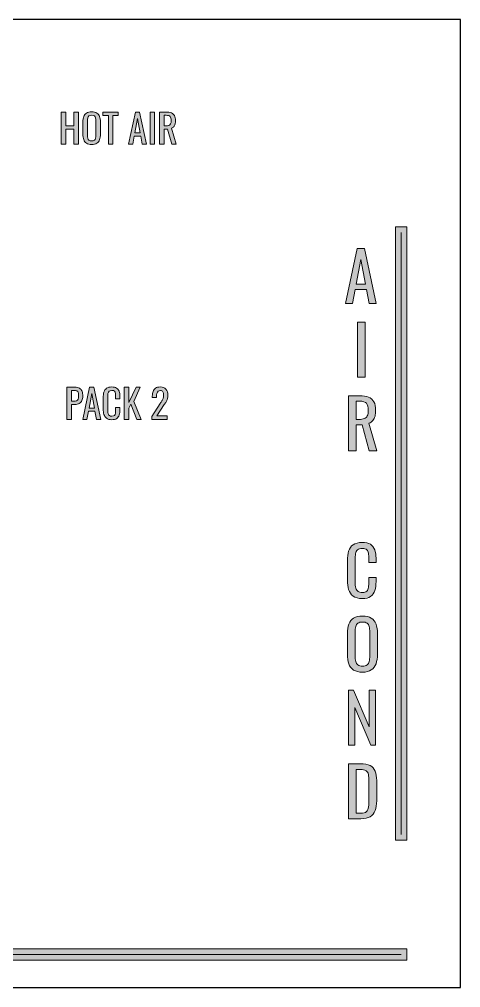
# Model space of a CAD drawing. Header units: inches. Extents: x 63 to 550, y 310 to 482.
# Drawn here: x 472.3 to 550.3, y 310.5 to 481.5 of the extents above; entities that cross this region are included whole.
import ezdxf

# ---------------------------------------------------------------- set-up
doc = ezdxf.new("R2010")
doc.units = ezdxf.units.IN
doc.header["$MEASUREMENT"] = 0
for name, color, linetype in [('Air Cond_Holes v2_0', 7, 'Continuous'), ('LINES', 7, 'Continuous'), ('TEXT', 7, 'Continuous')]:
    doc.layers.add(name, color=color, linetype=linetype)

# ---------------------------------------------------------------- blocks, each defined once
blk = doc.blocks.new('block 118')
at = {"layer": 'Air Cond_Holes v2_0', "color": 7, "lineweight": 25}
blk.add_lwpolyline([(550.25, 481.5), (62.75, 481.5)], dxfattribs=at)
blk = doc.blocks.new('block 120')
at = {"layer": 'Air Cond_Holes v2_0', "color": 7, "lineweight": 25}
blk.add_lwpolyline([(550.25, 310.5), (550.25, 481.5)], dxfattribs=at)
blk = doc.blocks.new('block 126')
at = {"layer": 'Air Cond_Holes v2_0', "color": 7, "lineweight": 25}
blk.add_lwpolyline([(62.75, 310.5), (550.25, 310.5)], dxfattribs=at)
blk = doc.blocks.new('block 181')
at = {"layer": 'LINES'}
h = blk.add_hatch(color=7, dxfattribs=at)
h.dxf.hatch_style = 2
h.paths.add_polyline_path([(540.75, 336.57), (538.75, 336.57), (538.75, 444.86), (540.75, 444.86)])
at = {"layer": 'LINES', "lineweight": 0}
for points in [[(540.75, 336.57), (538.75, 336.57), (538.75, 444.86), (540.75, 444.86), (540.75, 336.57)], [(539.75, 443.86), (539.75, 337.57)]]:
    blk.add_lwpolyline(points, dxfattribs=at)
blk = doc.blocks.new('block 182')
at = {"layer": 'LINES'}
h = blk.add_hatch(color=7, dxfattribs=at)
h.dxf.hatch_style = 2
h.paths.add_polyline_path([(540.75, 315.38), (72.25, 315.38), (72.25, 317.38), (540.75, 317.38)])
at = {"layer": 'LINES', "lineweight": 0}
for points in [[(540.75, 315.38), (72.25, 315.38), (72.25, 317.38), (540.75, 317.38), (540.75, 315.38)], [(73.25, 316.38), (539.75, 316.38)]]:
    blk.add_lwpolyline(points, dxfattribs=at)
blk = doc.blocks.new('block 185')
at = {"layer": 'TEXT'}
h = blk.add_hatch(color=7, dxfattribs=at)
h.dxf.hatch_style = 2
h.paths.add_polyline_path([(529.89, 431.32), (531.96, 441.04), (533.27, 441.04), (535.34, 431.32), (534.06, 431.32), (533.62, 433.77), (531.63, 433.77), (531.17, 431.32)])
h.paths.add_polyline_path([(531.81, 434.74), (533.43, 434.74), (532.62, 439.12)])
h = blk.add_hatch(color=7, dxfattribs=at)
h.dxf.hatch_style = 2
h.paths.add_polyline_path([(532.03, 418.32), (532.03, 428.04), (533.36, 428.04), (533.36, 418.32)])
h = blk.add_hatch(color=7, dxfattribs=at)
h.dxf.hatch_style = 2
edge = h.paths.add_edge_path()
edge.add_spline(control_points=[(530.42, 405.32), (530.42, 405.32), (530.42, 415.04), (530.42, 415.04), (530.42, 415.04), (532.38, 415.04), (532.38, 415.04), (533.03, 415.04), (533.56, 414.95), (533.99, 414.78), (534.41, 414.61), (534.72, 414.33), (534.93, 413.95), (535.13, 413.57), (535.23, 413.07), (535.23, 412.46), (535.23, 412.08), (535.19, 411.74), (535.12, 411.43), (535.04, 411.12), (534.91, 410.86), (534.73, 410.65), (534.55, 410.44), (534.32, 410.29), (534.04, 410.19), (534.04, 410.19), (535.42, 405.32), (535.42, 405.32), (535.42, 405.32), (534.11, 405.32), (534.11, 405.32), (534.11, 405.32), (532.83, 409.88), (532.83, 409.88), (532.83, 409.88), (531.78, 409.88), (531.78, 409.88), (531.78, 409.88), (531.78, 405.32), (531.78, 405.32), (531.78, 405.32), (530.42, 405.32), (530.42, 405.32)], knot_values=[0, 0, 0, 0, 1, 1, 1, 2, 2, 2, 3, 3, 3, 4, 4, 4, 5, 5, 5, 6, 6, 6, 7, 7, 7, 8, 8, 8, 9, 9, 9, 10, 10, 10, 11, 11, 11, 12, 12, 12, 13, 13, 13, 14, 14, 14, 14], degree=3, periodic=0)
edge = h.paths.add_edge_path()
edge.add_spline(control_points=[(531.78, 410.85), (531.78, 410.85), (532.29, 410.85), (532.29, 410.85), (532.68, 410.85), (532.99, 410.9), (533.23, 410.99), (533.47, 411.09), (533.65, 411.25), (533.76, 411.49), (533.87, 411.72), (533.93, 412.04), (533.93, 412.46), (533.93, 413.03), (533.82, 413.44), (533.62, 413.69), (533.41, 413.94), (533, 414.07), (532.38, 414.07), (532.38, 414.07), (531.78, 414.07), (531.78, 414.07), (531.78, 414.07), (531.78, 410.85), (531.78, 410.85)], knot_values=[0, 0, 0, 0, 1, 1, 1, 2, 2, 2, 3, 3, 3, 4, 4, 4, 5, 5, 5, 6, 6, 6, 7, 7, 7, 8, 8, 8, 8], degree=3, periodic=0)
h = blk.add_hatch(color=7, dxfattribs=at)
h.dxf.hatch_style = 2
edge = h.paths.add_edge_path()
edge.add_spline(control_points=[(532.86, 379.21), (532.17, 379.21), (531.64, 379.35), (531.26, 379.64), (530.88, 379.93), (530.61, 380.32), (530.46, 380.81), (530.32, 381.29), (530.24, 381.84), (530.24, 382.44), (530.24, 382.44), (530.24, 385.87), (530.24, 385.87), (530.24, 386.53), (530.32, 387.1), (530.46, 387.59), (530.61, 388.07), (530.88, 388.45), (531.26, 388.72), (531.64, 388.99), (532.17, 389.12), (532.86, 389.12), (533.47, 389.12), (533.95, 389.01), (534.3, 388.79), (534.66, 388.56), (534.92, 388.24), (535.07, 387.83), (535.23, 387.41), (535.31, 386.91), (535.31, 386.33), (535.31, 386.33), (535.31, 385.56), (535.31, 385.56), (535.31, 385.56), (534.02, 385.56), (534.02, 385.56), (534.02, 385.56), (534.02, 386.24), (534.02, 386.24), (534.02, 386.6), (534, 386.92), (533.97, 387.2), (533.93, 387.47), (533.83, 387.69), (533.67, 387.84), (533.51, 387.99), (533.25, 388.07), (532.87, 388.07), (532.49, 388.07), (532.21, 387.98), (532.03, 387.82), (531.85, 387.66), (531.74, 387.42), (531.69, 387.12), (531.64, 386.82), (531.61, 386.47), (531.61, 386.07), (531.61, 386.07), (531.61, 382.22), (531.61, 382.22), (531.61, 381.73), (531.65, 381.35), (531.73, 381.06), (531.81, 380.78), (531.94, 380.58), (532.13, 380.46), (532.31, 380.34), (532.56, 380.28), (532.87, 380.28), (533.24, 380.28), (533.5, 380.36), (533.66, 380.52), (533.82, 380.69), (533.92, 380.91), (533.96, 381.2), (534, 381.49), (534.02, 381.83), (534.02, 382.21), (534.02, 382.21), (534.02, 382.93), (534.02, 382.93), (534.02, 382.93), (535.31, 382.93), (535.31, 382.93), (535.31, 382.93), (535.31, 382.21), (535.31, 382.21), (535.31, 381.62), (535.23, 381.1), (535.09, 380.64), (534.95, 380.19), (534.7, 379.84), (534.35, 379.59), (533.99, 379.34), (533.5, 379.21), (532.86, 379.21)], knot_values=[0, 0, 0, 0, 1, 1, 1, 2, 2, 2, 3, 3, 3, 4, 4, 4, 5, 5, 5, 6, 6, 6, 7, 7, 7, 8, 8, 8, 9, 9, 9, 10, 10, 10, 11, 11, 11, 12, 12, 12, 13, 13, 13, 14, 14, 14, 15, 15, 15, 16, 16, 16, 17, 17, 17, 18, 18, 18, 19, 19, 19, 20, 20, 20, 21, 21, 21, 22, 22, 22, 23, 23, 23, 24, 24, 24, 25, 25, 25, 26, 26, 26, 27, 27, 27, 28, 28, 28, 29, 29, 29, 30, 30, 30, 31, 31, 31, 32, 32, 32, 32], degree=3, periodic=0)
h = blk.add_hatch(color=7, dxfattribs=at)
h.dxf.hatch_style = 2
edge = h.paths.add_edge_path()
edge.add_spline(control_points=[(532.91, 366.21), (532.25, 366.21), (531.73, 366.34), (531.33, 366.59), (530.94, 366.85), (530.66, 367.22), (530.5, 367.69), (530.33, 368.17), (530.24, 368.73), (530.24, 369.37), (530.24, 369.37), (530.24, 373.05), (530.24, 373.05), (530.24, 373.69), (530.33, 374.24), (530.5, 374.7), (530.67, 375.16), (530.95, 375.51), (531.34, 375.76), (531.73, 376), (532.25, 376.12), (532.91, 376.12), (533.56, 376.12), (534.08, 376), (534.47, 375.75), (534.85, 375.5), (535.13, 375.15), (535.3, 374.69), (535.47, 374.24), (535.56, 373.69), (535.56, 373.05), (535.56, 373.05), (535.56, 369.35), (535.56, 369.35), (535.56, 368.72), (535.47, 368.17), (535.3, 367.7), (535.13, 367.23), (534.85, 366.86), (534.47, 366.6), (534.08, 366.34), (533.56, 366.21), (532.91, 366.21)], knot_values=[0, 0, 0, 0, 1, 1, 1, 2, 2, 2, 3, 3, 3, 4, 4, 4, 5, 5, 5, 6, 6, 6, 7, 7, 7, 8, 8, 8, 9, 9, 9, 10, 10, 10, 11, 11, 11, 12, 12, 12, 13, 13, 13, 14, 14, 14, 14], degree=3, periodic=0)
edge = h.paths.add_edge_path()
edge.add_spline(control_points=[(532.91, 367.28), (533.27, 367.28), (533.54, 367.35), (533.72, 367.5), (533.91, 367.65), (534.03, 367.86), (534.09, 368.12), (534.16, 368.39), (534.19, 368.71), (534.19, 369.07), (534.19, 369.07), (534.19, 373.33), (534.19, 373.33), (534.19, 373.69), (534.16, 374), (534.09, 374.26), (534.03, 374.52), (533.91, 374.72), (533.72, 374.86), (533.54, 375), (533.27, 375.07), (532.91, 375.07), (532.55, 375.07), (532.27, 375), (532.08, 374.86), (531.9, 374.72), (531.77, 374.52), (531.71, 374.26), (531.64, 374), (531.61, 373.69), (531.61, 373.33), (531.61, 373.33), (531.61, 369.07), (531.61, 369.07), (531.61, 368.71), (531.64, 368.39), (531.71, 368.12), (531.77, 367.86), (531.9, 367.65), (532.08, 367.5), (532.27, 367.35), (532.55, 367.28), (532.91, 367.28)], knot_values=[0, 0, 0, 0, 1, 1, 1, 2, 2, 2, 3, 3, 3, 4, 4, 4, 5, 5, 5, 6, 6, 6, 7, 7, 7, 8, 8, 8, 9, 9, 9, 10, 10, 10, 11, 11, 11, 12, 12, 12, 13, 13, 13, 14, 14, 14, 14], degree=3, periodic=0)
h = blk.add_hatch(color=7, dxfattribs=at)
h.dxf.hatch_style = 2
h.paths.add_polyline_path([(530.42, 353.32), (530.42, 363.04), (531.35, 363.04), (534.11, 356.58), (534.11, 363.04), (535.23, 363.04), (535.23, 353.32), (534.37, 353.32), (531.58, 359.96), (531.58, 353.32)])
h = blk.add_hatch(color=7, dxfattribs=at)
h.dxf.hatch_style = 2
edge = h.paths.add_edge_path()
edge.add_spline(control_points=[(530.42, 340.32), (530.42, 340.32), (530.42, 350.04), (530.42, 350.04), (530.42, 350.04), (532.54, 350.04), (532.54, 350.04), (533.25, 350.04), (533.83, 349.93), (534.25, 349.71), (534.67, 349.49), (534.96, 349.16), (535.14, 348.72), (535.33, 348.28), (535.42, 347.73), (535.42, 347.07), (535.42, 347.07), (535.42, 343.5), (535.42, 343.5), (535.42, 342.81), (535.33, 342.23), (535.14, 341.76), (534.96, 341.29), (534.67, 340.93), (534.27, 340.68), (533.86, 340.44), (533.32, 340.32), (532.64, 340.32), (532.64, 340.32), (530.42, 340.32), (530.42, 340.32)], knot_values=[0, 0, 0, 0, 1, 1, 1, 2, 2, 2, 3, 3, 3, 4, 4, 4, 5, 5, 5, 6, 6, 6, 7, 7, 7, 8, 8, 8, 9, 9, 9, 10, 10, 10, 10], degree=3, periodic=0)
edge = h.paths.add_edge_path()
edge.add_spline(control_points=[(531.78, 341.29), (531.78, 341.29), (532.55, 341.29), (532.55, 341.29), (533.04, 341.29), (533.39, 341.39), (533.6, 341.58), (533.81, 341.77), (533.94, 342.05), (533.98, 342.42), (534.02, 342.79), (534.05, 343.23), (534.05, 343.75), (534.05, 343.75), (534.05, 346.91), (534.05, 346.91), (534.05, 347.41), (534.01, 347.82), (533.95, 348.13), (533.89, 348.44), (533.75, 348.67), (533.53, 348.81), (533.31, 348.96), (532.97, 349.03), (532.51, 349.03), (532.51, 349.03), (531.78, 349.03), (531.78, 349.03), (531.78, 349.03), (531.78, 341.29), (531.78, 341.29)], knot_values=[0, 0, 0, 0, 1, 1, 1, 2, 2, 2, 3, 3, 3, 4, 4, 4, 5, 5, 5, 6, 6, 6, 7, 7, 7, 8, 8, 8, 9, 9, 9, 10, 10, 10, 10], degree=3, periodic=0)
at = {"layer": 'TEXT', "lineweight": 0}
for points in [[(529.89, 431.32), (531.96, 441.04), (533.27, 441.04), (535.34, 431.32), (534.06, 431.32), (533.62, 433.77), (531.63, 433.77), (531.17, 431.32), (529.89, 431.32)], [(531.81, 434.74), (533.43, 434.74), (532.62, 439.12), (531.81, 434.74)], [(532.03, 418.32), (532.03, 428.04), (533.36, 428.04), (533.36, 418.32), (532.03, 418.32)], [(530.42, 353.32), (530.42, 363.04), (531.35, 363.04), (534.11, 356.58), (534.11, 363.04), (535.23, 363.04), (535.23, 353.32), (534.37, 353.32), (531.58, 359.96), (531.58, 353.32), (530.42, 353.32)]]:
    blk.add_lwpolyline(points, dxfattribs=at)
for points, knots in [([(530.42, 405.32), (530.42, 405.32), (530.42, 415.04), (530.42, 415.04), (530.42, 415.04), (532.38, 415.04), (532.38, 415.04), (533.03, 415.04), (533.56, 414.95), (533.99, 414.78), (534.41, 414.61), (534.72, 414.33), (534.93, 413.95), (535.13, 413.57), (535.23, 413.07), (535.23, 412.46), (535.23, 412.08), (535.19, 411.74), (535.12, 411.43), (535.04, 411.12), (534.91, 410.86), (534.73, 410.65), (534.55, 410.44), (534.32, 410.29), (534.04, 410.19), (534.04, 410.19), (535.42, 405.32), (535.42, 405.32), (535.42, 405.32), (534.11, 405.32), (534.11, 405.32), (534.11, 405.32), (532.83, 409.88), (532.83, 409.88), (532.83, 409.88), (531.78, 409.88), (531.78, 409.88), (531.78, 409.88), (531.78, 405.32), (531.78, 405.32), (531.78, 405.32), (530.42, 405.32), (530.42, 405.32)], [0, 0, 0, 0, 1, 1, 1, 2, 2, 2, 3, 3, 3, 4, 4, 4, 5, 5, 5, 6, 6, 6, 7, 7, 7, 8, 8, 8, 9, 9, 9, 10, 10, 10, 11, 11, 11, 12, 12, 12, 13, 13, 13, 14, 14, 14, 14]), ([(531.78, 410.85), (531.78, 410.85), (532.29, 410.85), (532.29, 410.85), (532.68, 410.85), (532.99, 410.9), (533.23, 410.99), (533.47, 411.09), (533.65, 411.25), (533.76, 411.49), (533.87, 411.72), (533.93, 412.04), (533.93, 412.46), (533.93, 413.03), (533.82, 413.44), (533.62, 413.69), (533.41, 413.94), (533, 414.07), (532.38, 414.07), (532.38, 414.07), (531.78, 414.07), (531.78, 414.07), (531.78, 414.07), (531.78, 410.85), (531.78, 410.85)], [0, 0, 0, 0, 1, 1, 1, 2, 2, 2, 3, 3, 3, 4, 4, 4, 5, 5, 5, 6, 6, 6, 7, 7, 7, 8, 8, 8, 8]), ([(532.86, 379.21), (532.17, 379.21), (531.64, 379.35), (531.26, 379.64), (530.88, 379.93), (530.61, 380.32), (530.46, 380.81), (530.32, 381.29), (530.24, 381.84), (530.24, 382.44), (530.24, 382.44), (530.24, 385.87), (530.24, 385.87), (530.24, 386.53), (530.32, 387.1), (530.46, 387.59), (530.61, 388.07), (530.88, 388.45), (531.26, 388.72), (531.64, 388.99), (532.17, 389.12), (532.86, 389.12), (533.47, 389.12), (533.95, 389.01), (534.3, 388.79), (534.66, 388.56), (534.92, 388.24), (535.07, 387.83), (535.23, 387.41), (535.31, 386.91), (535.31, 386.33), (535.31, 386.33), (535.31, 385.56), (535.31, 385.56), (535.31, 385.56), (534.02, 385.56), (534.02, 385.56), (534.02, 385.56), (534.02, 386.24), (534.02, 386.24), (534.02, 386.6), (534, 386.92), (533.97, 387.2), (533.93, 387.47), (533.83, 387.69), (533.67, 387.84), (533.51, 387.99), (533.25, 388.07), (532.87, 388.07), (532.49, 388.07), (532.21, 387.98), (532.03, 387.82), (531.85, 387.66), (531.74, 387.42), (531.69, 387.12), (531.64, 386.82), (531.61, 386.47), (531.61, 386.07), (531.61, 386.07), (531.61, 382.22), (531.61, 382.22), (531.61, 381.73), (531.65, 381.35), (531.73, 381.06), (531.81, 380.78), (531.94, 380.58), (532.13, 380.46), (532.31, 380.34), (532.56, 380.28), (532.87, 380.28), (533.24, 380.28), (533.5, 380.36), (533.66, 380.52), (533.82, 380.69), (533.92, 380.91), (533.96, 381.2), (534, 381.49), (534.02, 381.83), (534.02, 382.21), (534.02, 382.21), (534.02, 382.93), (534.02, 382.93), (534.02, 382.93), (535.31, 382.93), (535.31, 382.93), (535.31, 382.93), (535.31, 382.21), (535.31, 382.21), (535.31, 381.62), (535.23, 381.1), (535.09, 380.64), (534.95, 380.19), (534.7, 379.84), (534.35, 379.59), (533.99, 379.34), (533.5, 379.21), (532.86, 379.21)], [0, 0, 0, 0, 1, 1, 1, 2, 2, 2, 3, 3, 3, 4, 4, 4, 5, 5, 5, 6, 6, 6, 7, 7, 7, 8, 8, 8, 9, 9, 9, 10, 10, 10, 11, 11, 11, 12, 12, 12, 13, 13, 13, 14, 14, 14, 15, 15, 15, 16, 16, 16, 17, 17, 17, 18, 18, 18, 19, 19, 19, 20, 20, 20, 21, 21, 21, 22, 22, 22, 23, 23, 23, 24, 24, 24, 25, 25, 25, 26, 26, 26, 27, 27, 27, 28, 28, 28, 29, 29, 29, 30, 30, 30, 31, 31, 31, 32, 32, 32, 32]), ([(532.91, 366.21), (532.25, 366.21), (531.73, 366.34), (531.33, 366.59), (530.94, 366.85), (530.66, 367.22), (530.5, 367.69), (530.33, 368.17), (530.24, 368.73), (530.24, 369.37), (530.24, 369.37), (530.24, 373.05), (530.24, 373.05), (530.24, 373.69), (530.33, 374.24), (530.5, 374.7), (530.67, 375.16), (530.95, 375.51), (531.34, 375.76), (531.73, 376), (532.25, 376.12), (532.91, 376.12), (533.56, 376.12), (534.08, 376), (534.47, 375.75), (534.85, 375.5), (535.13, 375.15), (535.3, 374.69), (535.47, 374.24), (535.56, 373.69), (535.56, 373.05), (535.56, 373.05), (535.56, 369.35), (535.56, 369.35), (535.56, 368.72), (535.47, 368.17), (535.3, 367.7), (535.13, 367.23), (534.85, 366.86), (534.47, 366.6), (534.08, 366.34), (533.56, 366.21), (532.91, 366.21)], [0, 0, 0, 0, 1, 1, 1, 2, 2, 2, 3, 3, 3, 4, 4, 4, 5, 5, 5, 6, 6, 6, 7, 7, 7, 8, 8, 8, 9, 9, 9, 10, 10, 10, 11, 11, 11, 12, 12, 12, 13, 13, 13, 14, 14, 14, 14]), ([(532.91, 367.28), (533.27, 367.28), (533.54, 367.35), (533.72, 367.5), (533.91, 367.65), (534.03, 367.86), (534.09, 368.12), (534.16, 368.39), (534.19, 368.71), (534.19, 369.07), (534.19, 369.07), (534.19, 373.33), (534.19, 373.33), (534.19, 373.69), (534.16, 374), (534.09, 374.26), (534.03, 374.52), (533.91, 374.72), (533.72, 374.86), (533.54, 375), (533.27, 375.07), (532.91, 375.07), (532.55, 375.07), (532.27, 375), (532.08, 374.86), (531.9, 374.72), (531.77, 374.52), (531.71, 374.26), (531.64, 374), (531.61, 373.69), (531.61, 373.33), (531.61, 373.33), (531.61, 369.07), (531.61, 369.07), (531.61, 368.71), (531.64, 368.39), (531.71, 368.12), (531.77, 367.86), (531.9, 367.65), (532.08, 367.5), (532.27, 367.35), (532.55, 367.28), (532.91, 367.28)], [0, 0, 0, 0, 1, 1, 1, 2, 2, 2, 3, 3, 3, 4, 4, 4, 5, 5, 5, 6, 6, 6, 7, 7, 7, 8, 8, 8, 9, 9, 9, 10, 10, 10, 11, 11, 11, 12, 12, 12, 13, 13, 13, 14, 14, 14, 14]), ([(530.42, 340.32), (530.42, 340.32), (530.42, 350.04), (530.42, 350.04), (530.42, 350.04), (532.54, 350.04), (532.54, 350.04), (533.25, 350.04), (533.83, 349.93), (534.25, 349.71), (534.67, 349.49), (534.96, 349.16), (535.14, 348.72), (535.33, 348.28), (535.42, 347.73), (535.42, 347.07), (535.42, 347.07), (535.42, 343.5), (535.42, 343.5), (535.42, 342.81), (535.33, 342.23), (535.14, 341.76), (534.96, 341.29), (534.67, 340.93), (534.27, 340.68), (533.86, 340.44), (533.32, 340.32), (532.64, 340.32), (532.64, 340.32), (530.42, 340.32), (530.42, 340.32)], [0, 0, 0, 0, 1, 1, 1, 2, 2, 2, 3, 3, 3, 4, 4, 4, 5, 5, 5, 6, 6, 6, 7, 7, 7, 8, 8, 8, 9, 9, 9, 10, 10, 10, 10]), ([(531.78, 341.29), (531.78, 341.29), (532.55, 341.29), (532.55, 341.29), (533.04, 341.29), (533.39, 341.39), (533.6, 341.58), (533.81, 341.77), (533.94, 342.05), (533.98, 342.42), (534.02, 342.79), (534.05, 343.23), (534.05, 343.75), (534.05, 343.75), (534.05, 346.91), (534.05, 346.91), (534.05, 347.41), (534.01, 347.82), (533.95, 348.13), (533.89, 348.44), (533.75, 348.67), (533.53, 348.81), (533.31, 348.96), (532.97, 349.03), (532.51, 349.03), (532.51, 349.03), (531.78, 349.03), (531.78, 349.03), (531.78, 349.03), (531.78, 341.29), (531.78, 341.29)], [0, 0, 0, 0, 1, 1, 1, 2, 2, 2, 3, 3, 3, 4, 4, 4, 5, 5, 5, 6, 6, 6, 7, 7, 7, 8, 8, 8, 9, 9, 9, 10, 10, 10, 10])]:
    blk.add_open_spline(points, degree=3, knots=knots, dxfattribs=at)
blk = doc.blocks.new('block 199')
at = {"layer": 'TEXT'}
h = blk.add_hatch(color=7, dxfattribs=at)
h.dxf.hatch_style = 2
edge = h.paths.add_edge_path()
edge.add_spline(control_points=[(480.69, 409.7), (480.69, 409.7), (480.69, 415.37), (480.69, 415.37), (480.69, 415.37), (482.1, 415.37), (482.1, 415.37), (482.44, 415.37), (482.71, 415.31), (482.91, 415.18), (483.12, 415.06), (483.27, 414.88), (483.36, 414.65), (483.45, 414.41), (483.5, 414.13), (483.5, 413.8), (483.5, 413.5), (483.45, 413.24), (483.34, 413.02), (483.24, 412.8), (483.08, 412.64), (482.88, 412.52), (482.67, 412.4), (482.41, 412.34), (482.11, 412.34), (482.11, 412.34), (481.48, 412.34), (481.48, 412.34), (481.48, 412.34), (481.48, 409.7), (481.48, 409.7), (481.48, 409.7), (480.69, 409.7), (480.69, 409.7)], knot_values=[0, 0, 0, 0, 1, 1, 1, 2, 2, 2, 3, 3, 3, 4, 4, 4, 5, 5, 5, 6, 6, 6, 7, 7, 7, 8, 8, 8, 9, 9, 9, 10, 10, 10, 11, 11, 11, 11], degree=3, periodic=0)
edge = h.paths.add_edge_path()
edge.add_spline(control_points=[(481.48, 412.9), (481.48, 412.9), (481.85, 412.9), (481.85, 412.9), (482.08, 412.9), (482.25, 412.93), (482.39, 412.98), (482.52, 413.03), (482.61, 413.12), (482.67, 413.25), (482.72, 413.38), (482.75, 413.56), (482.75, 413.79), (482.75, 414.06), (482.73, 414.27), (482.69, 414.42), (482.65, 414.56), (482.57, 414.66), (482.44, 414.72), (482.32, 414.77), (482.12, 414.8), (481.85, 414.8), (481.85, 414.8), (481.48, 414.8), (481.48, 414.8), (481.48, 414.8), (481.48, 412.9), (481.48, 412.9)], knot_values=[0, 0, 0, 0, 1, 1, 1, 2, 2, 2, 3, 3, 3, 4, 4, 4, 5, 5, 5, 6, 6, 6, 7, 7, 7, 8, 8, 8, 9, 9, 9, 9], degree=3, periodic=0)
h = blk.add_hatch(color=7, dxfattribs=at)
h.dxf.hatch_style = 2
h.paths.add_polyline_path([(483.48, 409.7), (484.68, 415.37), (485.45, 415.37), (486.66, 409.7), (485.91, 409.7), (485.65, 411.13), (484.49, 411.13), (484.22, 409.7)])
h.paths.add_polyline_path([(484.6, 411.69), (485.54, 411.69), (485.07, 414.25)])
h = blk.add_hatch(color=7, dxfattribs=at)
h.dxf.hatch_style = 2
edge = h.paths.add_edge_path()
edge.add_spline(control_points=[(488.62, 409.64), (488.22, 409.64), (487.91, 409.72), (487.69, 409.89), (487.47, 410.06), (487.31, 410.28), (487.23, 410.57), (487.14, 410.85), (487.1, 411.17), (487.1, 411.52), (487.1, 411.52), (487.1, 413.52), (487.1, 413.52), (487.1, 413.9), (487.14, 414.24), (487.23, 414.52), (487.31, 414.81), (487.47, 415.03), (487.69, 415.18), (487.91, 415.34), (488.22, 415.42), (488.62, 415.42), (488.98, 415.42), (489.26, 415.35), (489.47, 415.22), (489.67, 415.09), (489.82, 414.9), (489.91, 414.66), (490, 414.42), (490.05, 414.13), (490.05, 413.79), (490.05, 413.79), (490.05, 413.34), (490.05, 413.34), (490.05, 413.34), (489.3, 413.34), (489.3, 413.34), (489.3, 413.34), (489.3, 413.74), (489.3, 413.74), (489.3, 413.95), (489.29, 414.13), (489.27, 414.29), (489.25, 414.46), (489.19, 414.58), (489.1, 414.67), (489, 414.76), (488.85, 414.8), (488.63, 414.8), (488.41, 414.8), (488.24, 414.75), (488.14, 414.66), (488.04, 414.56), (487.97, 414.43), (487.94, 414.25), (487.91, 414.08), (487.89, 413.87), (487.89, 413.64), (487.89, 413.64), (487.89, 411.39), (487.89, 411.39), (487.89, 411.11), (487.92, 410.88), (487.96, 410.72), (488.01, 410.55), (488.09, 410.43), (488.2, 410.36), (488.3, 410.29), (488.45, 410.26), (488.63, 410.26), (488.84, 410.26), (489, 410.31), (489.09, 410.4), (489.18, 410.5), (489.24, 410.63), (489.27, 410.8), (489.29, 410.97), (489.3, 411.16), (489.3, 411.39), (489.3, 411.39), (489.3, 411.81), (489.3, 411.81), (489.3, 411.81), (490.05, 411.81), (490.05, 411.81), (490.05, 411.81), (490.05, 411.39), (490.05, 411.39), (490.05, 411.04), (490.01, 410.74), (489.92, 410.47), (489.84, 410.21), (489.7, 410), (489.49, 409.86), (489.29, 409.71), (489, 409.64), (488.62, 409.64)], knot_values=[0, 0, 0, 0, 1, 1, 1, 2, 2, 2, 3, 3, 3, 4, 4, 4, 5, 5, 5, 6, 6, 6, 7, 7, 7, 8, 8, 8, 9, 9, 9, 10, 10, 10, 11, 11, 11, 12, 12, 12, 13, 13, 13, 14, 14, 14, 15, 15, 15, 16, 16, 16, 17, 17, 17, 18, 18, 18, 19, 19, 19, 20, 20, 20, 21, 21, 21, 22, 22, 22, 23, 23, 23, 24, 24, 24, 25, 25, 25, 26, 26, 26, 27, 27, 27, 28, 28, 28, 29, 29, 29, 30, 30, 30, 31, 31, 31, 32, 32, 32, 32], degree=3, periodic=0)
h = blk.add_hatch(color=7, dxfattribs=at)
h.dxf.hatch_style = 2
h.paths.add_polyline_path([(490.81, 409.7), (490.81, 415.37), (491.6, 415.37), (491.6, 412.69), (492.9, 415.37), (493.63, 415.37), (492.51, 412.87), (493.82, 409.7), (493.05, 409.7), (491.96, 412.36), (491.6, 411.7), (491.6, 409.7)])
h = blk.add_hatch(color=7, dxfattribs=at)
h.dxf.hatch_style = 2
edge = h.paths.add_edge_path()
edge.add_spline(control_points=[(495.72, 409.7), (495.72, 409.7), (495.72, 410.23), (495.72, 410.23), (495.72, 410.23), (497.16, 412.48), (497.16, 412.48), (497.27, 412.65), (497.37, 412.8), (497.46, 412.95), (497.55, 413.09), (497.62, 413.24), (497.68, 413.41), (497.74, 413.57), (497.77, 413.75), (497.77, 413.96), (497.77, 414.22), (497.73, 414.43), (497.65, 414.58), (497.56, 414.73), (497.41, 414.8), (497.2, 414.8), (497.03, 414.8), (496.89, 414.75), (496.79, 414.65), (496.69, 414.56), (496.63, 414.43), (496.59, 414.27), (496.55, 414.11), (496.53, 413.94), (496.53, 413.76), (496.53, 413.76), (496.53, 413.57), (496.53, 413.57), (496.53, 413.57), (495.78, 413.57), (495.78, 413.57), (495.78, 413.57), (495.78, 413.77), (495.78, 413.77), (495.78, 414.11), (495.83, 414.4), (495.92, 414.64), (496.01, 414.89), (496.16, 415.08), (496.36, 415.21), (496.56, 415.35), (496.83, 415.42), (497.17, 415.42), (497.63, 415.42), (497.97, 415.29), (498.19, 415.03), (498.42, 414.77), (498.53, 414.41), (498.53, 413.95), (498.53, 413.71), (498.5, 413.5), (498.44, 413.32), (498.38, 413.14), (498.31, 412.97), (498.21, 412.81), (498.12, 412.65), (498.02, 412.48), (497.9, 412.32), (497.9, 412.32), (496.6, 410.33), (496.6, 410.33), (496.6, 410.33), (498.39, 410.33), (498.39, 410.33), (498.39, 410.33), (498.39, 409.7), (498.39, 409.7), (498.39, 409.7), (495.72, 409.7), (495.72, 409.7)], knot_values=[0, 0, 0, 0, 1, 1, 1, 2, 2, 2, 3, 3, 3, 4, 4, 4, 5, 5, 5, 6, 6, 6, 7, 7, 7, 8, 8, 8, 9, 9, 9, 10, 10, 10, 11, 11, 11, 12, 12, 12, 13, 13, 13, 14, 14, 14, 15, 15, 15, 16, 16, 16, 17, 17, 17, 18, 18, 18, 19, 19, 19, 20, 20, 20, 21, 21, 21, 22, 22, 22, 23, 23, 23, 24, 24, 24, 25, 25, 25, 25], degree=3, periodic=0)
at = {"layer": 'TEXT', "lineweight": 0}
for points in [[(483.48, 409.7), (484.68, 415.37), (485.45, 415.37), (486.66, 409.7), (485.91, 409.7), (485.65, 411.13), (484.49, 411.13), (484.22, 409.7), (483.48, 409.7)], [(484.6, 411.69), (485.54, 411.69), (485.07, 414.25), (484.6, 411.69)], [(490.81, 409.7), (490.81, 415.37), (491.6, 415.37), (491.6, 412.69), (492.9, 415.37), (493.63, 415.37), (492.51, 412.87), (493.82, 409.7), (493.05, 409.7), (491.96, 412.36), (491.6, 411.7), (491.6, 409.7), (490.81, 409.7)]]:
    blk.add_lwpolyline(points, dxfattribs=at)
for points, knots in [([(480.69, 409.7), (480.69, 409.7), (480.69, 415.37), (480.69, 415.37), (480.69, 415.37), (482.1, 415.37), (482.1, 415.37), (482.44, 415.37), (482.71, 415.31), (482.91, 415.18), (483.12, 415.06), (483.27, 414.88), (483.36, 414.65), (483.45, 414.41), (483.5, 414.13), (483.5, 413.8), (483.5, 413.5), (483.45, 413.24), (483.34, 413.02), (483.24, 412.8), (483.08, 412.64), (482.88, 412.52), (482.67, 412.4), (482.41, 412.34), (482.11, 412.34), (482.11, 412.34), (481.48, 412.34), (481.48, 412.34), (481.48, 412.34), (481.48, 409.7), (481.48, 409.7), (481.48, 409.7), (480.69, 409.7), (480.69, 409.7)], [0, 0, 0, 0, 1, 1, 1, 2, 2, 2, 3, 3, 3, 4, 4, 4, 5, 5, 5, 6, 6, 6, 7, 7, 7, 8, 8, 8, 9, 9, 9, 10, 10, 10, 11, 11, 11, 11]), ([(481.48, 412.9), (481.48, 412.9), (481.85, 412.9), (481.85, 412.9), (482.08, 412.9), (482.25, 412.93), (482.39, 412.98), (482.52, 413.03), (482.61, 413.12), (482.67, 413.25), (482.72, 413.38), (482.75, 413.56), (482.75, 413.79), (482.75, 414.06), (482.73, 414.27), (482.69, 414.42), (482.65, 414.56), (482.57, 414.66), (482.44, 414.72), (482.32, 414.77), (482.12, 414.8), (481.85, 414.8), (481.85, 414.8), (481.48, 414.8), (481.48, 414.8), (481.48, 414.8), (481.48, 412.9), (481.48, 412.9)], [0, 0, 0, 0, 1, 1, 1, 2, 2, 2, 3, 3, 3, 4, 4, 4, 5, 5, 5, 6, 6, 6, 7, 7, 7, 8, 8, 8, 9, 9, 9, 9]), ([(488.62, 409.64), (488.22, 409.64), (487.91, 409.72), (487.69, 409.89), (487.47, 410.06), (487.31, 410.28), (487.23, 410.57), (487.14, 410.85), (487.1, 411.17), (487.1, 411.52), (487.1, 411.52), (487.1, 413.52), (487.1, 413.52), (487.1, 413.9), (487.14, 414.24), (487.23, 414.52), (487.31, 414.81), (487.47, 415.03), (487.69, 415.18), (487.91, 415.34), (488.22, 415.42), (488.62, 415.42), (488.98, 415.42), (489.26, 415.35), (489.47, 415.22), (489.67, 415.09), (489.82, 414.9), (489.91, 414.66), (490, 414.42), (490.05, 414.13), (490.05, 413.79), (490.05, 413.79), (490.05, 413.34), (490.05, 413.34), (490.05, 413.34), (489.3, 413.34), (489.3, 413.34), (489.3, 413.34), (489.3, 413.74), (489.3, 413.74), (489.3, 413.95), (489.29, 414.13), (489.27, 414.29), (489.25, 414.46), (489.19, 414.58), (489.1, 414.67), (489, 414.76), (488.85, 414.8), (488.63, 414.8), (488.41, 414.8), (488.24, 414.75), (488.14, 414.66), (488.04, 414.56), (487.97, 414.43), (487.94, 414.25), (487.91, 414.08), (487.89, 413.87), (487.89, 413.64), (487.89, 413.64), (487.89, 411.39), (487.89, 411.39), (487.89, 411.11), (487.92, 410.88), (487.96, 410.72), (488.01, 410.55), (488.09, 410.43), (488.2, 410.36), (488.3, 410.29), (488.45, 410.26), (488.63, 410.26), (488.84, 410.26), (489, 410.31), (489.09, 410.4), (489.18, 410.5), (489.24, 410.63), (489.27, 410.8), (489.29, 410.97), (489.3, 411.16), (489.3, 411.39), (489.3, 411.39), (489.3, 411.81), (489.3, 411.81), (489.3, 411.81), (490.05, 411.81), (490.05, 411.81), (490.05, 411.81), (490.05, 411.39), (490.05, 411.39), (490.05, 411.04), (490.01, 410.74), (489.92, 410.47), (489.84, 410.21), (489.7, 410), (489.49, 409.86), (489.29, 409.71), (489, 409.64), (488.62, 409.64)], [0, 0, 0, 0, 1, 1, 1, 2, 2, 2, 3, 3, 3, 4, 4, 4, 5, 5, 5, 6, 6, 6, 7, 7, 7, 8, 8, 8, 9, 9, 9, 10, 10, 10, 11, 11, 11, 12, 12, 12, 13, 13, 13, 14, 14, 14, 15, 15, 15, 16, 16, 16, 17, 17, 17, 18, 18, 18, 19, 19, 19, 20, 20, 20, 21, 21, 21, 22, 22, 22, 23, 23, 23, 24, 24, 24, 25, 25, 25, 26, 26, 26, 27, 27, 27, 28, 28, 28, 29, 29, 29, 30, 30, 30, 31, 31, 31, 32, 32, 32, 32]), ([(495.72, 409.7), (495.72, 409.7), (495.72, 410.23), (495.72, 410.23), (495.72, 410.23), (497.16, 412.48), (497.16, 412.48), (497.27, 412.65), (497.37, 412.8), (497.46, 412.95), (497.55, 413.09), (497.62, 413.24), (497.68, 413.41), (497.74, 413.57), (497.77, 413.75), (497.77, 413.96), (497.77, 414.22), (497.73, 414.43), (497.65, 414.58), (497.56, 414.73), (497.41, 414.8), (497.2, 414.8), (497.03, 414.8), (496.89, 414.75), (496.79, 414.65), (496.69, 414.56), (496.63, 414.43), (496.59, 414.27), (496.55, 414.11), (496.53, 413.94), (496.53, 413.76), (496.53, 413.76), (496.53, 413.57), (496.53, 413.57), (496.53, 413.57), (495.78, 413.57), (495.78, 413.57), (495.78, 413.57), (495.78, 413.77), (495.78, 413.77), (495.78, 414.11), (495.83, 414.4), (495.92, 414.64), (496.01, 414.89), (496.16, 415.08), (496.36, 415.21), (496.56, 415.35), (496.83, 415.42), (497.17, 415.42), (497.63, 415.42), (497.97, 415.29), (498.19, 415.03), (498.42, 414.77), (498.53, 414.41), (498.53, 413.95), (498.53, 413.71), (498.5, 413.5), (498.44, 413.32), (498.38, 413.14), (498.31, 412.97), (498.21, 412.81), (498.12, 412.65), (498.02, 412.48), (497.9, 412.32), (497.9, 412.32), (496.6, 410.33), (496.6, 410.33), (496.6, 410.33), (498.39, 410.33), (498.39, 410.33), (498.39, 410.33), (498.39, 409.7), (498.39, 409.7), (498.39, 409.7), (495.72, 409.7), (495.72, 409.7)], [0, 0, 0, 0, 1, 1, 1, 2, 2, 2, 3, 3, 3, 4, 4, 4, 5, 5, 5, 6, 6, 6, 7, 7, 7, 8, 8, 8, 9, 9, 9, 10, 10, 10, 11, 11, 11, 12, 12, 12, 13, 13, 13, 14, 14, 14, 15, 15, 15, 16, 16, 16, 17, 17, 17, 18, 18, 18, 19, 19, 19, 20, 20, 20, 21, 21, 21, 22, 22, 22, 23, 23, 23, 24, 24, 24, 25, 25, 25, 25])]:
    blk.add_open_spline(points, degree=3, knots=knots, dxfattribs=at)
blk = doc.blocks.new('block 200')
at = {"layer": 'TEXT'}
h = blk.add_hatch(color=7, dxfattribs=at)
h.dxf.hatch_style = 2
h.paths.add_polyline_path([(479.69, 458.73), (479.69, 464.4), (480.48, 464.4), (480.48, 461.95), (481.94, 461.95), (481.94, 464.4), (482.73, 464.4), (482.73, 458.73), (481.94, 458.73), (481.94, 461.38), (480.48, 461.38), (480.48, 458.73)])
h = blk.add_hatch(color=7, dxfattribs=at)
h.dxf.hatch_style = 2
edge = h.paths.add_edge_path()
edge.add_spline(control_points=[(485.07, 458.67), (484.68, 458.67), (484.38, 458.74), (484.15, 458.89), (483.92, 459.04), (483.76, 459.25), (483.66, 459.53), (483.56, 459.81), (483.51, 460.13), (483.51, 460.51), (483.51, 460.51), (483.51, 462.66), (483.51, 462.66), (483.51, 463.03), (483.56, 463.35), (483.66, 463.62), (483.76, 463.89), (483.93, 464.09), (484.15, 464.23), (484.38, 464.38), (484.68, 464.45), (485.07, 464.45), (485.45, 464.45), (485.75, 464.38), (485.98, 464.23), (486.2, 464.09), (486.36, 463.88), (486.46, 463.62), (486.56, 463.35), (486.61, 463.03), (486.61, 462.66), (486.61, 462.66), (486.61, 460.5), (486.61, 460.5), (486.61, 460.13), (486.56, 459.81), (486.46, 459.53), (486.36, 459.26), (486.2, 459.05), (485.98, 458.89), (485.75, 458.74), (485.45, 458.67), (485.07, 458.67)], knot_values=[0, 0, 0, 0, 1, 1, 1, 2, 2, 2, 3, 3, 3, 4, 4, 4, 5, 5, 5, 6, 6, 6, 7, 7, 7, 8, 8, 8, 9, 9, 9, 10, 10, 10, 11, 11, 11, 12, 12, 12, 13, 13, 13, 14, 14, 14, 14], degree=3, periodic=0)
edge = h.paths.add_edge_path()
edge.add_spline(control_points=[(485.07, 459.29), (485.28, 459.29), (485.44, 459.33), (485.54, 459.42), (485.65, 459.51), (485.72, 459.63), (485.76, 459.78), (485.8, 459.94), (485.82, 460.12), (485.82, 460.33), (485.82, 460.33), (485.82, 462.82), (485.82, 462.82), (485.82, 463.03), (485.8, 463.21), (485.76, 463.36), (485.72, 463.51), (485.65, 463.63), (485.54, 463.71), (485.44, 463.79), (485.28, 463.83), (485.07, 463.83), (484.86, 463.83), (484.7, 463.79), (484.59, 463.71), (484.48, 463.63), (484.41, 463.51), (484.37, 463.36), (484.33, 463.21), (484.31, 463.03), (484.31, 462.82), (484.31, 462.82), (484.31, 460.33), (484.31, 460.33), (484.31, 460.12), (484.33, 459.94), (484.37, 459.78), (484.41, 459.63), (484.48, 459.51), (484.59, 459.42), (484.7, 459.33), (484.86, 459.29), (485.07, 459.29)], knot_values=[0, 0, 0, 0, 1, 1, 1, 2, 2, 2, 3, 3, 3, 4, 4, 4, 5, 5, 5, 6, 6, 6, 7, 7, 7, 8, 8, 8, 9, 9, 9, 10, 10, 10, 11, 11, 11, 12, 12, 12, 13, 13, 13, 14, 14, 14, 14], degree=3, periodic=0)
h = blk.add_hatch(color=7, dxfattribs=at)
h.dxf.hatch_style = 2
h.paths.add_polyline_path([(488.01, 458.73), (488.01, 463.81), (487.06, 463.81), (487.06, 464.4), (489.74, 464.4), (489.74, 463.81), (488.81, 463.81), (488.81, 458.73)])
h = blk.add_hatch(color=7, dxfattribs=at)
h.dxf.hatch_style = 2
h.paths.add_polyline_path([(491.58, 458.73), (492.78, 464.4), (493.54, 464.4), (494.76, 458.73), (494.01, 458.73), (493.75, 460.16), (492.59, 460.16), (492.32, 458.73)])
h.paths.add_polyline_path([(492.7, 460.72), (493.64, 460.72), (493.17, 463.28)])
h = blk.add_hatch(color=7, dxfattribs=at)
h.dxf.hatch_style = 2
h.paths.add_polyline_path([(495.37, 458.73), (495.37, 464.4), (496.15, 464.4), (496.15, 458.73)])
h = blk.add_hatch(color=7, dxfattribs=at)
h.dxf.hatch_style = 2
edge = h.paths.add_edge_path()
edge.add_spline(control_points=[(497.07, 458.73), (497.07, 458.73), (497.07, 464.4), (497.07, 464.4), (497.07, 464.4), (498.21, 464.4), (498.21, 464.4), (498.58, 464.4), (498.9, 464.35), (499.14, 464.25), (499.39, 464.15), (499.58, 463.99), (499.69, 463.77), (499.81, 463.54), (499.87, 463.25), (499.87, 462.89), (499.87, 462.68), (499.85, 462.48), (499.8, 462.3), (499.76, 462.12), (499.68, 461.96), (499.58, 461.84), (499.48, 461.72), (499.34, 461.63), (499.17, 461.57), (499.17, 461.57), (499.98, 458.73), (499.98, 458.73), (499.98, 458.73), (499.21, 458.73), (499.21, 458.73), (499.21, 458.73), (498.47, 461.39), (498.47, 461.39), (498.47, 461.39), (497.86, 461.39), (497.86, 461.39), (497.86, 461.39), (497.86, 458.73), (497.86, 458.73), (497.86, 458.73), (497.07, 458.73), (497.07, 458.73)], knot_values=[0, 0, 0, 0, 1, 1, 1, 2, 2, 2, 3, 3, 3, 4, 4, 4, 5, 5, 5, 6, 6, 6, 7, 7, 7, 8, 8, 8, 9, 9, 9, 10, 10, 10, 11, 11, 11, 12, 12, 12, 13, 13, 13, 14, 14, 14, 14], degree=3, periodic=0)
edge = h.paths.add_edge_path()
edge.add_spline(control_points=[(497.86, 461.96), (497.86, 461.96), (498.16, 461.96), (498.16, 461.96), (498.38, 461.96), (498.56, 461.98), (498.7, 462.04), (498.84, 462.1), (498.95, 462.19), (499.01, 462.33), (499.08, 462.46), (499.11, 462.65), (499.11, 462.89), (499.11, 463.23), (499.05, 463.46), (498.93, 463.61), (498.81, 463.76), (498.57, 463.83), (498.21, 463.83), (498.21, 463.83), (497.86, 463.83), (497.86, 463.83), (497.86, 463.83), (497.86, 461.96), (497.86, 461.96)], knot_values=[0, 0, 0, 0, 1, 1, 1, 2, 2, 2, 3, 3, 3, 4, 4, 4, 5, 5, 5, 6, 6, 6, 7, 7, 7, 8, 8, 8, 8], degree=3, periodic=0)
at = {"layer": 'TEXT', "lineweight": 0}
for points in [[(479.69, 458.73), (479.69, 464.4), (480.48, 464.4), (480.48, 461.95), (481.94, 461.95), (481.94, 464.4), (482.73, 464.4), (482.73, 458.73), (481.94, 458.73), (481.94, 461.38), (480.48, 461.38), (480.48, 458.73), (479.69, 458.73)], [(488.01, 458.73), (488.01, 463.81), (487.06, 463.81), (487.06, 464.4), (489.74, 464.4), (489.74, 463.81), (488.81, 463.81), (488.81, 458.73), (488.01, 458.73)], [(491.58, 458.73), (492.78, 464.4), (493.54, 464.4), (494.76, 458.73), (494.01, 458.73), (493.75, 460.16), (492.59, 460.16), (492.32, 458.73), (491.58, 458.73)], [(495.37, 458.73), (495.37, 464.4), (496.15, 464.4), (496.15, 458.73), (495.37, 458.73)], [(492.7, 460.72), (493.64, 460.72), (493.17, 463.28), (492.7, 460.72)]]:
    blk.add_lwpolyline(points, dxfattribs=at)
for points, knots in [([(485.07, 458.67), (484.68, 458.67), (484.38, 458.74), (484.15, 458.89), (483.92, 459.04), (483.76, 459.25), (483.66, 459.53), (483.56, 459.81), (483.51, 460.13), (483.51, 460.51), (483.51, 460.51), (483.51, 462.66), (483.51, 462.66), (483.51, 463.03), (483.56, 463.35), (483.66, 463.62), (483.76, 463.89), (483.93, 464.09), (484.15, 464.23), (484.38, 464.38), (484.68, 464.45), (485.07, 464.45), (485.45, 464.45), (485.75, 464.38), (485.98, 464.23), (486.2, 464.09), (486.36, 463.88), (486.46, 463.62), (486.56, 463.35), (486.61, 463.03), (486.61, 462.66), (486.61, 462.66), (486.61, 460.5), (486.61, 460.5), (486.61, 460.13), (486.56, 459.81), (486.46, 459.53), (486.36, 459.26), (486.2, 459.05), (485.98, 458.89), (485.75, 458.74), (485.45, 458.67), (485.07, 458.67)], [0, 0, 0, 0, 1, 1, 1, 2, 2, 2, 3, 3, 3, 4, 4, 4, 5, 5, 5, 6, 6, 6, 7, 7, 7, 8, 8, 8, 9, 9, 9, 10, 10, 10, 11, 11, 11, 12, 12, 12, 13, 13, 13, 14, 14, 14, 14]), ([(485.07, 459.29), (485.28, 459.29), (485.44, 459.33), (485.54, 459.42), (485.65, 459.51), (485.72, 459.63), (485.76, 459.78), (485.8, 459.94), (485.82, 460.12), (485.82, 460.33), (485.82, 460.33), (485.82, 462.82), (485.82, 462.82), (485.82, 463.03), (485.8, 463.21), (485.76, 463.36), (485.72, 463.51), (485.65, 463.63), (485.54, 463.71), (485.44, 463.79), (485.28, 463.83), (485.07, 463.83), (484.86, 463.83), (484.7, 463.79), (484.59, 463.71), (484.48, 463.63), (484.41, 463.51), (484.37, 463.36), (484.33, 463.21), (484.31, 463.03), (484.31, 462.82), (484.31, 462.82), (484.31, 460.33), (484.31, 460.33), (484.31, 460.12), (484.33, 459.94), (484.37, 459.78), (484.41, 459.63), (484.48, 459.51), (484.59, 459.42), (484.7, 459.33), (484.86, 459.29), (485.07, 459.29)], [0, 0, 0, 0, 1, 1, 1, 2, 2, 2, 3, 3, 3, 4, 4, 4, 5, 5, 5, 6, 6, 6, 7, 7, 7, 8, 8, 8, 9, 9, 9, 10, 10, 10, 11, 11, 11, 12, 12, 12, 13, 13, 13, 14, 14, 14, 14]), ([(497.07, 458.73), (497.07, 458.73), (497.07, 464.4), (497.07, 464.4), (497.07, 464.4), (498.21, 464.4), (498.21, 464.4), (498.58, 464.4), (498.9, 464.35), (499.14, 464.25), (499.39, 464.15), (499.58, 463.99), (499.69, 463.77), (499.81, 463.54), (499.87, 463.25), (499.87, 462.89), (499.87, 462.68), (499.85, 462.48), (499.8, 462.3), (499.76, 462.12), (499.68, 461.96), (499.58, 461.84), (499.48, 461.72), (499.34, 461.63), (499.17, 461.57), (499.17, 461.57), (499.98, 458.73), (499.98, 458.73), (499.98, 458.73), (499.21, 458.73), (499.21, 458.73), (499.21, 458.73), (498.47, 461.39), (498.47, 461.39), (498.47, 461.39), (497.86, 461.39), (497.86, 461.39), (497.86, 461.39), (497.86, 458.73), (497.86, 458.73), (497.86, 458.73), (497.07, 458.73), (497.07, 458.73)], [0, 0, 0, 0, 1, 1, 1, 2, 2, 2, 3, 3, 3, 4, 4, 4, 5, 5, 5, 6, 6, 6, 7, 7, 7, 8, 8, 8, 9, 9, 9, 10, 10, 10, 11, 11, 11, 12, 12, 12, 13, 13, 13, 14, 14, 14, 14]), ([(497.86, 461.96), (497.86, 461.96), (498.16, 461.96), (498.16, 461.96), (498.38, 461.96), (498.56, 461.98), (498.7, 462.04), (498.84, 462.1), (498.95, 462.19), (499.01, 462.33), (499.08, 462.46), (499.11, 462.65), (499.11, 462.89), (499.11, 463.23), (499.05, 463.46), (498.93, 463.61), (498.81, 463.76), (498.57, 463.83), (498.21, 463.83), (498.21, 463.83), (497.86, 463.83), (497.86, 463.83), (497.86, 463.83), (497.86, 461.96), (497.86, 461.96)], [0, 0, 0, 0, 1, 1, 1, 2, 2, 2, 3, 3, 3, 4, 4, 4, 5, 5, 5, 6, 6, 6, 7, 7, 7, 8, 8, 8, 8])]:
    blk.add_open_spline(points, degree=3, knots=knots, dxfattribs=at)

msp = doc.modelspace()

# ---------------------------------------------------------------- block references
at = {"layer": 'Air Cond_Holes v2_0'}
for name in ['block 118', 'block 120', 'block 126']:
    msp.add_blockref(name, (0, 0), dxfattribs=at)
at = {"layer": 'LINES'}
for name in ['block 181', 'block 182']:
    msp.add_blockref(name, (0, 0), dxfattribs=at)
at = {"layer": 'TEXT'}
for name, p in [('block 200', (0, 0.73)), ('block 185', (0, 0)), ('block 199', (0, 1.16))]:
    msp.add_blockref(name, p, dxfattribs=at)

doc.saveas('drawing.dxf')
